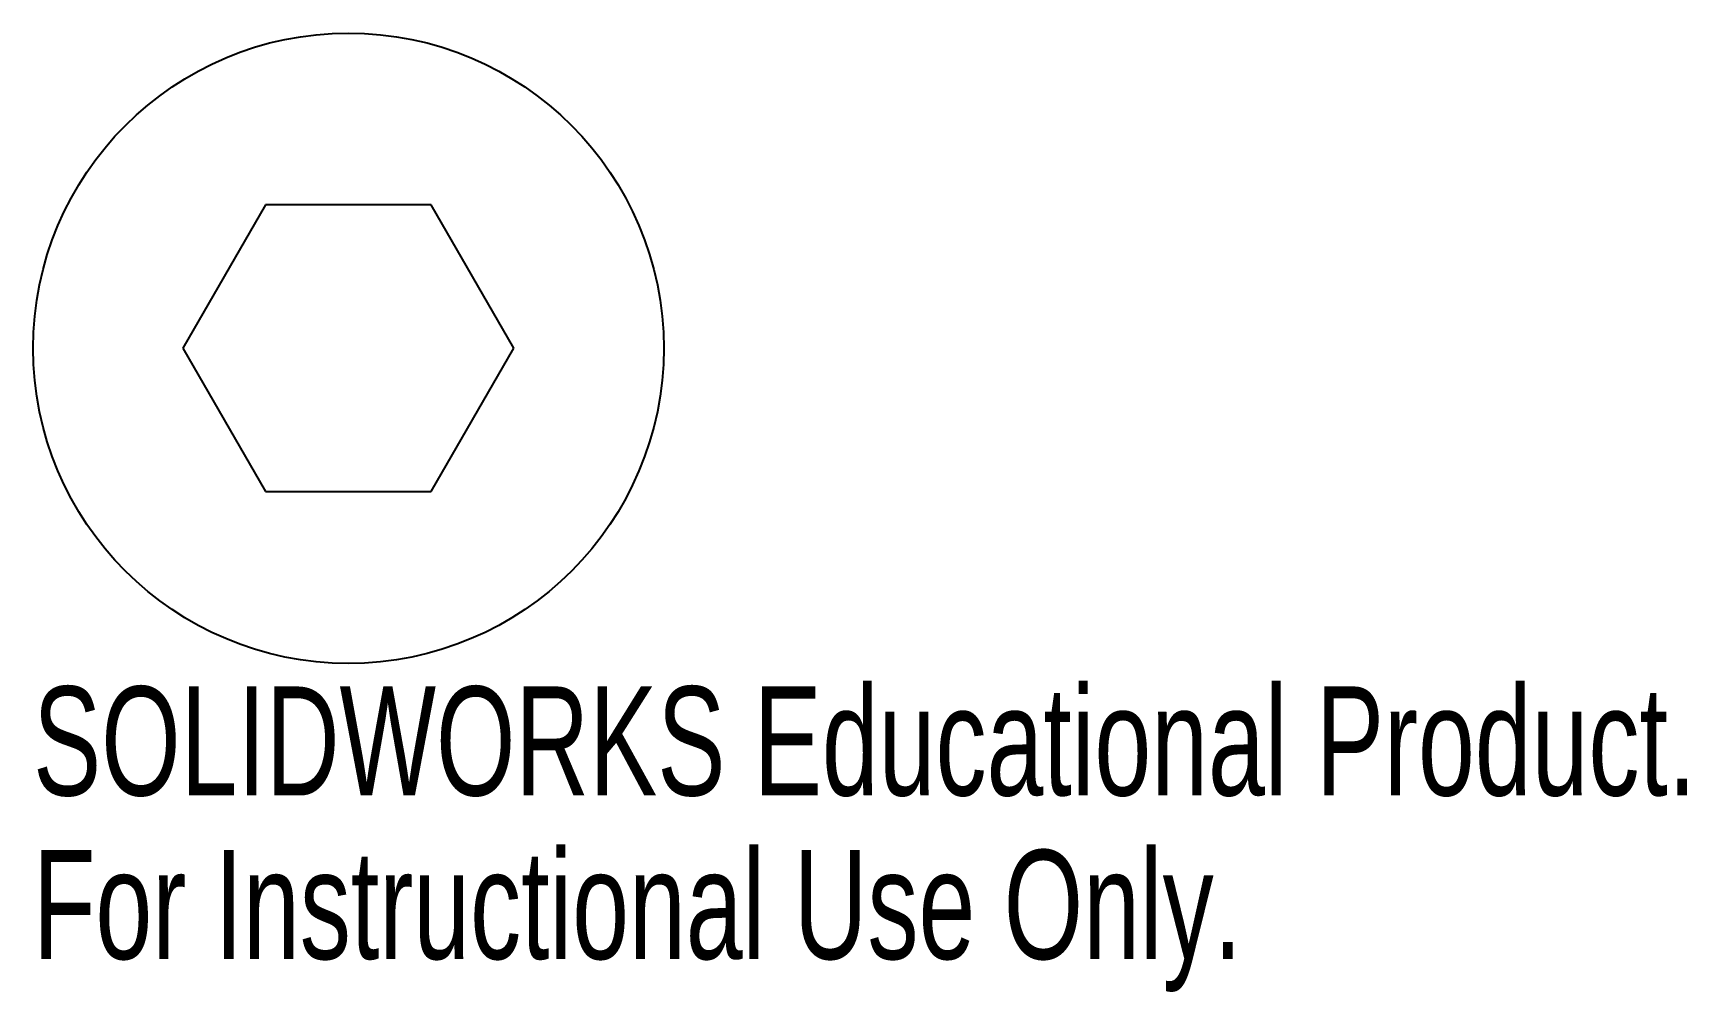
# Model space of a CAD drawing. Header units: millimetres. Extents: x -14 to 59.3, y -28.5 to 14.
import ezdxf

# ---------------------------------------------------------------- set-up
doc = ezdxf.new("R2010")
doc.units = ezdxf.units.MM
doc.styles.add('SLDTEXTSTYLE0', font='TXT', dxfattribs={"width": 0.7})

msp = doc.modelspace()

# ---------------------------------------------------------------- linework, layer by layer
at = {"color": 7, "linetype": 'Continuous', "lineweight": 25}
for p, q in [((-3.666, 6.35), (-7.332, 0)), ((3.666, 6.35), (-3.666, 6.35)), ((7.332, 0), (3.666, 6.35)), ((-7.332, 0), (-3.666, -6.35)), ((3.666, -6.35), (7.332, 0)), ((-3.666, -6.35), (3.666, -6.35))]:
    msp.add_line(p, q, dxfattribs=at)
msp.add_circle((0, 0), 13.97, dxfattribs=at)

# ---------------------------------------------------------------- texts
at = {"color": 7, "linetype": 'Continuous', "char_height": 4.83362, "attachment_point": 1, "style": 'SLDTEXTSTYLE0'}
for s, insert in [('SOLIDWORKS Educational Product.', (-13.97, -14.99)), ('For Instructional Use Only.', (-13.97, -22.24))]:
    msp.add_mtext(s, dxfattribs=dict(at, insert=insert))

doc.saveas('drawing.dxf')
